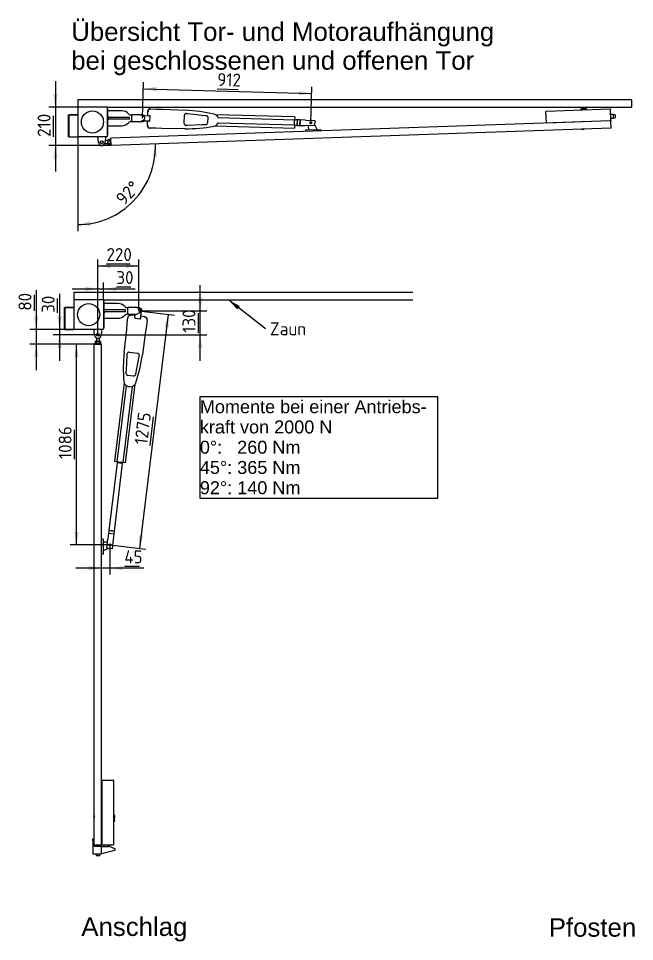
# Model space of a CAD drawing. Header units: millimetres. Extents: x 28 to 832, y 30 to 567.
# Drawn here: x 27.8 to 194.6, y 317.3 to 567.1 of the extents above; entities that cross this region are included whole.
import ezdxf
from ezdxf.enums import TextEntityAlignment as Align

# ---------------------------------------------------------------- set-up
doc = ezdxf.new("R2010")
doc.units = ezdxf.units.MM
for name, color, linetype in [('ABDECKPLATTE_ELE', 7, 'Continuous'), ('ABDECKUNG_LICHTS', 7, 'Continuous'), ('ABDECKUNG_SCHLOS', 7, 'Continuous'), ('ANSCHLAG_ELKA', 7, 'Continuous'), ('AUGENSCHRAUBE', 7, 'Continuous'), ('BOLZEN_ELKA205', 7, 'Continuous'), ('Default', 7, 'Continuous'), ('DISTANZROLLE', 7, 'Continuous'), ('FAAC415-MOTOR', 7, 'Continuous'), ('HÜLSE', 7, 'Continuous'), ('METALLTOR', 7, 'Continuous'), ('MOTORSCHARNIER_F', 7, 'Continuous'), ('MUTTER-M16', 7, 'Continuous'), ('PFAHL', 7, 'Continuous'), ('RWV-M32', 7, 'Continuous'), ('SAFECODER', 7, 'Continuous'), ('SCHANIER', 7, 'Continuous'), ('SCHEIBE_16', 7, 'Continuous'), ('SCHLIEßBLECH', 7, 'Continuous'), ('STANGE', 7, 'Continuous'), ('STANGENSCHARNIER', 7, 'Continuous'), ('ZAUNGRENZE', 7, 'Continuous'), ('ZYLINDER_LANG', 7, 'Continuous')]:
    doc.layers.add(name, color=color, linetype=linetype)
doc.styles.add('SEACAD_arial_ttf', font='arial.ttf', dxfattribs={"height": 0.2})
doc.styles.add('SEACAD_arial_ttfI', font='arial.ttf', dxfattribs={"height": 0.2})
doc.styles.add('SEACAD_seiso_ttf', font='seiso.ttf', dxfattribs={"height": 0.2})

# ---------------------------------------------------------------- blocks, each defined once
blk = doc.blocks.new('SEANNOT_GROUP')
at = {"layer": 'Default', "linetype": 'Continuous', "ltscale": 25.4}
blk.add_hatch(color=136, dxfattribs=at).paths.add_polyline_path([(87.7, 489.3), (84.59, 491), (86.98, 488.38)])
at = {"layer": 'Default', "color": 7, "linetype": 'Continuous', "ltscale": 25.4}
blk.add_lwpolyline([(94.63, 483.15), (84.59, 491)], dxfattribs=at)
at = {"layer": 'Default', "color": 136, "linetype": 'Continuous', "lineweight": 20, "ltscale": 25.4, "const_width": 0.00025}
blk.add_lwpolyline([(87.7, 489.3), (84.59, 491), (86.98, 488.38), (87.7, 489.3)], close=True, dxfattribs=at)
at = {"layer": 'Default', "color": 7, "linetype": 'Continuous', "ltscale": 25.4, "style": 'SEACAD_seiso_ttf'}
blk.add_text('Zaun', height=3.5, dxfattribs=at).set_placement((95.85, 484.9), align=Align.TOP_LEFT)
blk = doc.blocks.new('SE')
at = {"layer": 'ABDECKPLATTE_ELE', "color": 7, "linetype": 'Continuous', "ltscale": 25.4}
for p, q in [((51.9, 542.62), (51.8, 542.62)), ((51.9, 542.62), (51.9, 542.37)), ((51.9, 542.37), (51.9, 535.87)), ((51.9, 535.87), (51.9, 535.62))]:
    blk.add_line(p, q, dxfattribs=at)
at = {"layer": 'ABDECKUNG_LICHTS', "color": 7, "linetype": 'Continuous', "ltscale": 25.4}
for p, q in [((41.3, 535.12), (41.3, 541.07)), ((41.38, 541.12), (43.8, 541.12)), ((41.38, 541.05), (43.8, 541.05)), ((41.38, 541.04), (41.38, 535.12)), ((43.41, 541.04), (41.42, 541.04)), ((43.72, 541.04), (43.67, 541.04)), ((43.72, 541.04), (43.8, 541.04)), ((41.38, 535.12), (41.3, 535.12)), ((41.38, 535.12), (43.67, 535.12)), ((43.67, 535.12), (43.72, 535.12)), ((43.72, 535.12), (43.72, 535.15)), ((43.8, 535.12), (43.72, 535.12))]:
    blk.add_line(p, q, dxfattribs=at)
at = {"layer": 'ABDECKUNG_SCHLOS', "color": 7, "linetype": 'Continuous', "ltscale": 25.4}
for p, q in [((170.68, 542.08), (188.06, 542.68)), ((188.06, 542.68), (188.07, 542.58)), ((188.17, 539.54), (188.07, 542.58)), ((170.69, 538.93), (170.58, 541.97)), ((187.92, 539.53), (188.17, 539.54)), ((188.17, 539.54), (188.18, 539.44)), ((170.69, 538.83), (170.69, 538.93)), ((170.69, 538.93), (170.94, 538.93)), ((170.94, 538.93), (187.92, 539.53))]:
    blk.add_line(p, q, dxfattribs=at)
blk.add_arc((170.68, 541.98), 0.1, 92, 182, dxfattribs=at)
at = {"layer": 'AUGENSCHRAUBE', "color": 7, "linetype": 'Continuous', "ltscale": 25.4}
for p, q in [((51.12, 533.25), (52.01, 533.28)), ((51.98, 534.08), (51.25, 534.05))]:
    blk.add_line(p, q, dxfattribs=at)
at = {"layer": 'BOLZEN_ELKA205', "color": 7, "linetype": 'Continuous', "ltscale": 25.4}
for p, q in [((188.87, 541.14), (188.12, 541.11)), ((188.15, 540.11), (188.9, 540.14)), ((188.9, 540.14), (188.87, 541.14)), ((189.3, 541.02), (188.87, 541.14)), ((188.9, 540.14), (189.33, 540.28)), ((189.4, 540.38), (189.38, 540.93))]:
    blk.add_line(p, q, dxfattribs=at)
for centre, start, end in [((189.28, 540.93), 2, 75.3008), ((189.3, 540.37), 288.6992, 2)]:
    blk.add_arc(centre, 0.1, start, end, dxfattribs=at)
at = {"layer": 'FAAC415-MOTOR', "color": 7, "linetype": 'Continuous', "ltscale": 25.4}
for p, q in [((63.5, 542.69), (65.12, 542.62)), ((65.12, 542.62), (66.72, 542.55)), ((66.72, 542.55), (72.99, 542.3)), ((61.15, 540.87), (61.93, 540.85)), ((61.93, 540.85), (63.13, 540.82)), ((62.72, 541.96), (62.69, 540.83)), ((63.2, 540.82), (63.13, 540.82)), ((63.2, 540.82), (63.35, 540.81)), ((63.37, 539.41), (63.41, 540.71)), ((72.64, 538.68), (72.7, 540.93)), ((73.25, 541.41), (73.62, 541.38)), ((73.62, 541.38), (77.44, 541)), ((77.44, 541), (78.43, 540.9)), ((79.04, 540.37), (78.99, 538.88)), ((61.88, 539.35), (61.17, 539.37)), ((63.09, 539.32), (61.88, 539.35)), ((62.65, 539.33), (62.62, 538.21)), ((63.09, 539.32), (63.15, 539.32)), ((63.31, 539.31), (63.15, 539.32)), ((64.97, 537.41), (63.34, 537.44)), ((66.57, 537.39), (64.97, 537.41)), ((72.85, 537.3), (66.57, 537.39)), ((73.53, 538.18), (73.16, 538.16)), ((77.37, 538.34), (73.53, 538.18)), ((78.36, 538.38), (77.37, 538.34)), ((78.52, 538.39), (78.36, 538.38))]:
    blk.add_line(p, q, dxfattribs=at)
for centre, radius, start, end in [((63.47, 541.94), 0.75, 88.0298, 178.4069), ((71.36, 502.6), 39.73, 76.3364, 87.6526), ((73.2, 540.92), 0.5, 84.3974, 178.4069), ((80.35, 539.59), 1.66, 20.4992, 76.3364), ((63.37, 538.19), 0.75, 178.4069, 257.4632), ((63.39, 538.09), 0.65, 169.4448, 266.1605), ((73.14, 538.66), 0.5, 178.4069, 272.4164), ((73.43, 577.03), 39.73, 269.1607, 280.4774), ((78.49, 538.89), 0.5, 272.4164, 358.4069), ((80.35, 539.59), 1.66, 280.4774, 336.3155)]:
    blk.add_arc(centre, radius, start, end, dxfattribs=at)
for centre, start_param, end_param in [((63.35, 540.71), 4.712389, 6.283185), ((63.31, 539.41), 3.141593, 4.712389)]:
    blk.add_ellipse(centre, major_axis=(0.0028, 0.1), ratio=0.57735, start_param=start_param, end_param=end_param, dxfattribs=at)
blk.add_open_spline([(63.5, 542.69), (63.17, 542.7), (62.86, 542.35), (62.86, 541.95)], degree=3, dxfattribs=at)
blk.add_open_spline([(78.43, 540.9), (78.52, 540.9), (78.6, 540.88), (78.68, 540.85), (78.74, 540.82), (78.81, 540.79), (78.86, 540.74), (78.9, 540.71), (78.94, 540.66), (78.97, 540.61), (79, 540.56), (79.02, 540.51), (79.03, 540.45), (79.04, 540.42), (79.04, 540.4), (79.04, 540.37)], degree=3, knots=[0, 0, 0, 0, 0.28633, 0.28633, 0.28633, 0.520929, 0.520929, 0.520929, 0.716555, 0.716555, 0.716555, 0.913976, 0.913976, 0.913976, 1, 1, 1, 1], dxfattribs=at)
at = {"layer": 'HÜLSE', "color": 7, "linetype": 'Continuous', "ltscale": 25.4}
for p, q in [((102.55, 540.47), (81.11, 541.07)), ((81.86, 540.3), (102.53, 539.72)), ((102.53, 539.72), (102.52, 539.47)), ((102.55, 540.47), (102.53, 539.83)), ((102.53, 539.83), (102.53, 539.72)), ((81.03, 538.07), (102.46, 537.47)), ((102.49, 538.22), (81.81, 538.8)), ((102.48, 538.12), (102.46, 537.47)), ((102.49, 538.22), (102.48, 538.12)), ((102.49, 538.47), (102.52, 539.47)), ((102.49, 538.47), (102.49, 538.22))]:
    blk.add_line(p, q, dxfattribs=at)
at = {"layer": 'METALLTOR', "color": 7, "linetype": 'Continuous', "ltscale": 25.4}
for p, q in [((188.18, 539.44), (52.76, 534.71)), ((188.25, 537.44), (52.83, 532.71)), ((188.25, 537.44), (188.18, 539.44)), ((52.83, 532.71), (52.76, 534.71))]:
    blk.add_line(p, q, dxfattribs=at)
at = {"layer": 'MOTORSCHARNIER_F', "color": 7, "linetype": 'Continuous', "ltscale": 25.4}
for p, q in [((55.73, 542.12), (51.9, 542.12)), ((57.08, 540.37), (51.9, 540.37)), ((57.08, 539.87), (51.9, 539.87)), ((57.8, 540.37), (57.08, 540.37)), ((57.8, 539.87), (57.08, 539.87)), ((57.8, 539.87), (57.8, 540.37)), ((58.5, 541), (58.3, 541)), ((61.3, 541), (60.89, 541)), ((51.9, 538.12), (55.73, 538.12)), ((58.3, 539.25), (58.5, 539.25)), ((60.89, 539.25), (61.3, 539.25))]:
    blk.add_line(p, q, dxfattribs=at)
for centre, radius, start, end in [((55.73, 539.62), 2.5, 42.7321, 90), ((51.8, 540.12), 0.5, 30, 78.463), ((51.8, 540.12), 0.5, 281.537, 330), ((58.3, 542), 1, 222.7321, 270), ((61.3, 540.12), 0.875, 57.4042, 90), ((55.73, 540.62), 2.5, 270, 317.2679), ((58.3, 538.25), 1, 90, 137.2679), ((61.3, 540.12), 0.875, 270, 299.4096)]:
    blk.add_arc(centre, radius, start, end, dxfattribs=at)
at = {"layer": 'MUTTER-M16', "color": 7, "linetype": 'Continuous', "ltscale": 25.4}
for p, q in [((52.07, 534.42), (51.97, 534.32)), ((51.98, 534.23), (51.97, 534.32)), ((51.98, 534.23), (52, 533.68)), ((52, 533.68), (52.02, 533.13)), ((52.02, 533.04), (52.02, 533.13)), ((52.02, 533.04), (52.12, 532.94)), ((52.07, 534.42), (52.52, 534.44)), ((52.08, 534.05), (52.53, 534.07)), ((52.11, 533.31), (52.56, 533.33)), ((52.12, 532.94), (52.57, 532.96)), ((52.62, 534.34), (52.52, 534.44)), ((52.57, 532.96), (52.67, 533.06))]:
    blk.add_line(p, q, dxfattribs=at)
for points, knots in [([(51.98, 534.23), (51.98, 534.27), (51.98, 534.3), (52, 534.33), (52.02, 534.36), (52.04, 534.39), (52.07, 534.42)], [0, 0, 0, 0, 0.5026668, 0.5026668, 0.5026668, 1, 1, 1, 1]), ([(52.08, 534.05), (52.03, 534.1), (51.99, 534.15), (51.98, 534.21), (51.98, 534.22), (51.98, 534.23), (51.98, 534.23)], [0, 0, 0, 0, 0.876424, 0.876424, 0.876424, 1, 1, 1, 1]), ([(52, 533.68), (51.99, 533.76), (52.01, 533.84), (52.03, 533.92), (52.04, 533.96), (52.06, 534.01), (52.08, 534.05)], [0, 0, 0, 0, 0.62959, 0.62959, 0.62959, 1, 1, 1, 1]), ([(52.11, 533.31), (52.09, 533.34), (52.08, 533.37), (52.07, 533.4), (52.03, 533.48), (52, 533.57), (52, 533.66), (52, 533.67), (52, 533.67), (52, 533.68)], [0, 0, 0, 0, 0.235403, 0.235403, 0.235403, 0.95158, 0.95158, 0.95158, 1, 1, 1, 1]), ([(52.02, 533.13), (52.01, 533.16), (52.02, 533.19), (52.04, 533.22), (52.06, 533.25), (52.08, 533.28), (52.11, 533.31)], [0, 0, 0, 0, 0.5026668, 0.5026668, 0.5026668, 1, 1, 1, 1]), ([(52.12, 532.94), (52.07, 532.99), (52.03, 533.05), (52.02, 533.1), (52.02, 533.11), (52.02, 533.12), (52.02, 533.13)], [0, 0, 0, 0, 0.876424, 0.876424, 0.876424, 1, 1, 1, 1]), ([(52.52, 534.44), (52.57, 534.39), (52.61, 534.34), (52.62, 534.28), (52.63, 534.27), (52.63, 534.26), (52.63, 534.26)], [0, 0, 0, 0, 0.876424, 0.876424, 0.876424, 1, 1, 1, 1]), ([(52.63, 534.26), (52.63, 534.22), (52.62, 534.19), (52.6, 534.16), (52.59, 534.13), (52.56, 534.1), (52.53, 534.07)], [0, 0, 0, 0, 0.5026668, 0.5026668, 0.5026668, 1, 1, 1, 1]), ([(52.53, 534.07), (52.56, 534.03), (52.58, 533.98), (52.59, 533.94), (52.62, 533.86), (52.64, 533.78), (52.65, 533.7)], [0, 0, 0, 0, 0.37041, 0.37041, 0.37041, 1, 1, 1, 1]), ([(52.65, 533.7), (52.65, 533.7), (52.65, 533.69), (52.65, 533.68), (52.65, 533.59), (52.63, 533.5), (52.59, 533.41), (52.58, 533.39), (52.57, 533.36), (52.56, 533.33)], [0, 0, 0, 0, 0.04842, 0.04842, 0.04842, 0.764597, 0.764597, 0.764597, 1, 1, 1, 1]), ([(52.56, 533.33), (52.61, 533.28), (52.65, 533.23), (52.66, 533.17), (52.66, 533.16), (52.66, 533.16), (52.67, 533.15)], [0, 0, 0, 0, 0.876424, 0.876424, 0.876424, 1, 1, 1, 1]), ([(52.67, 533.15), (52.67, 533.12), (52.66, 533.08), (52.64, 533.05), (52.62, 533.02), (52.6, 532.99), (52.57, 532.96)], [0, 0, 0, 0, 0.502667, 0.502667, 0.502667, 1, 1, 1, 1])]:
    blk.add_open_spline(points, degree=3, knots=knots, dxfattribs=at)
at = {"layer": 'PFAHL', "color": 7, "linetype": 'Continuous', "ltscale": 25.4}
for p, q in [((43.8, 543.12), (43.8, 535.22)), ((51.7, 543.12), (43.8, 543.12)), ((51.8, 543.02), (51.8, 535.22)), ((51.7, 535.12), (43.9, 535.12))]:
    blk.add_line(p, q, dxfattribs=at)
blk.add_circle((47.8, 539.12), 3, dxfattribs=at)
for centre, start, end in [((51.7, 543.02), 0, 90), ((43.9, 535.22), 180, 270), ((51.7, 535.22), 270, 360)]:
    blk.add_arc(centre, 0.1, start, end, dxfattribs=at)
at = {"layer": 'RWV-M32', "color": 7, "linetype": 'Continuous', "ltscale": 25.4}
for p, q in [((51.9, 542.15), (51.96, 542.15)), ((52.04, 542.15), (51.96, 542.15)), ((52.05, 542.13), (52.04, 542.15)), ((52.05, 542.12), (52.05, 542.13)), ((52.05, 540.37), (52.05, 540.55))]:
    blk.add_line(p, q, dxfattribs=at)
blk.add_arc((50.58, 540.61), 1.45, 350.5903, 357.9373, dxfattribs=at)
blk.add_open_spline([(51.96, 542.15), (51.96, 542.15), (51.96, 542.14), (51.96, 542.14), (51.96, 542.14), (51.96, 542.13), (51.96, 542.13), (51.96, 542.13), (51.96, 542.12), (51.96, 542.12)], degree=3, knots=[0, 0, 0, 0, 0.291473, 0.291473, 0.291473, 0.5837639, 0.5837639, 0.5837639, 0.6779999, 0.6779999, 0.6779999, 0.6779999], dxfattribs=at)
at = {"layer": 'SAFECODER', "color": 7, "linetype": 'Continuous', "ltscale": 25.4}
for p, q in [((58.45, 539.4), (58.45, 540.85)), ((58.7, 541.1), (60.45, 541.1)), ((60.88, 541), (61.6, 540.66)), ((61.6, 539.58), (60.88, 539.24)), ((60.45, 539.15), (58.7, 539.15))]:
    blk.add_line(p, q, dxfattribs=at)
for centre, radius, start, end in [((58.7, 540.85), 0.25, 90, 180), ((60.45, 540.1), 1, 65, 90), ((61.35, 540.12), 0.6, 295, 65), ((58.7, 539.4), 0.25, 180, 270), ((60.45, 540.15), 1, 270, 295)]:
    blk.add_arc(centre, radius, start, end, dxfattribs=at)
at = {"layer": 'SCHANIER', "color": 7, "linetype": 'Continuous', "ltscale": 25.4}
for p, q in [((49.3, 534.57), (49.3, 535.12)), ((49.4, 533.53), (49.3, 534.57)), ((51.3, 534.57), (51.19, 533.53)), ((51.3, 535.12), (51.3, 534.57))]:
    blk.add_line(p, q, dxfattribs=at)
blk.add_circle((50.3, 533.62), 0.375, dxfattribs=at)
blk.add_arc((50.3, 533.62), 0.9, 185.7385, 354.2615, dxfattribs=at)
at = {"layer": 'SCHEIBE_16', "color": 7, "linetype": 'Continuous', "ltscale": 25.4}
for p, q in [((52.68, 532.83), (52.62, 534.58)), ((52.77, 534.58), (52.62, 534.58)), ((52.68, 532.83), (52.83, 532.83))]:
    blk.add_line(p, q, dxfattribs=at)
at = {"layer": 'STANGE', "color": 7, "linetype": 'Continuous', "ltscale": 25.4}
for p, q in [((103.2, 539.71), (102.53, 539.72)), ((103.2, 539.71), (103.15, 538.21)), ((103.25, 539.7), (103.2, 538.2)), ((103.25, 539.68), (103.2, 539.68)), ((103.95, 539.68), (103.25, 539.7)), ((103.95, 539.68), (103.9, 538.19)), ((104, 539.68), (103.95, 538.18)), ((104, 539.66), (103.95, 539.66)), ((105.47, 539.64), (104, 539.68)), ((105.47, 539.61), (105.47, 539.64)), ((105.47, 539.61), (107.97, 539.54)), ((107.97, 539.54), (107.93, 538.11)), ((102.49, 538.22), (103.15, 538.21)), ((103.16, 538.23), (103.21, 538.23)), ((103.2, 538.2), (103.9, 538.19)), ((103.91, 538.21), (103.96, 538.21)), ((103.95, 538.18), (105.43, 538.14)), ((105.43, 538.14), (105.43, 538.18)), ((107.93, 538.11), (105.43, 538.18))]:
    blk.add_line(p, q, dxfattribs=at)
blk.add_circle((106.95, 538.85), 0.263, dxfattribs=at)
at = {"layer": 'STANGENSCHARNIER', "color": 7, "linetype": 'Continuous', "ltscale": 25.4}
for p, q in [((105.51, 536.95), (109.51, 537.09)), ((106.22, 538.16), (106.26, 536.98)), ((108.6, 537.06), (107.94, 538.49)), ((109.51, 537.09), (109.53, 536.69)), ((105.51, 536.95), (105.53, 536.55))]:
    blk.add_line(p, q, dxfattribs=at)
blk.add_circle((106.95, 538.85), 0.25, dxfattribs=at)
blk.add_arc((106.95, 538.85), 0.75, 70.9493, 105.8645, dxfattribs=at)
at = {"layer": 'ZAUNGRENZE', "color": 7, "linetype": 'Continuous', "ltscale": 25.4}
for p, q in [((193.8, 545.12), (43.8, 545.12)), ((43.8, 545.12), (43.8, 543.12)), ((193.8, 543.12), (193.8, 545.12)), ((51.85, 543.12), (193.8, 543.12))]:
    blk.add_line(p, q, dxfattribs=at)
at = {"layer": 'ZYLINDER_LANG', "color": 7, "linetype": 'Continuous', "ltscale": 25.4}
for p, q in [((180.75, 542.68), (179.99, 542.65)), ((179.99, 542.65), (180, 542.4)), ((180.09, 542.69), (180.06, 542.65)), ((180.09, 542.69), (180.73, 542.71)), ((180.76, 542.68), (180.73, 542.71)), ((181.38, 542.7), (180.75, 542.68)), ((180.76, 542.43), (180.75, 542.68)), ((181.38, 542.7), (181.63, 542.71)), ((181.64, 542.46), (181.63, 542.71)), ((180.28, 537.13), (180.25, 537.16)), ((180.28, 537.13), (180.92, 537.15)), ((180.92, 537.15), (180.95, 537.18))]:
    blk.add_line(p, q, dxfattribs=at)
blk = doc.blocks.new('GDimGGroup')
at = {"layer": 'Default', "linetype": 'Continuous', "ltscale": 25.4}
for points in [[(37.18, 546.62), (37.76, 543.12), (38.34, 546.62)], [(37.18, 529.21), (38.34, 529.21), (37.76, 532.71)]]:
    blk.add_hatch(color=136, dxfattribs=at).paths.add_polyline_path(points)
at = {"layer": 'Default', "color": 7, "linetype": 'Continuous', "ltscale": 25.4}
for p, q in [((37.76, 550.12), (37.76, 525.71)), ((43.8, 543.12), (36.01, 543.12)), ((37.24, 535.09), (37.24, 540.74)), ((52.83, 532.71), (36.01, 532.71))]:
    blk.add_line(p, q, dxfattribs=at)
at = {"layer": 'Default', "color": 136, "linetype": 'Continuous', "lineweight": 20, "ltscale": 25.4, "const_width": 0.00025}
for points in [[(37.18, 546.62), (37.76, 543.12), (38.34, 546.62), (37.18, 546.62)], [(37.18, 529.21), (37.76, 532.71), (38.34, 529.21), (37.18, 529.21)]]:
    blk.add_lwpolyline(points, close=True, dxfattribs=at)
at = {"layer": 'Default', "color": 7, "linetype": 'Continuous', "ltscale": 25.4, "style": 'SEACAD_seiso_ttf'}
blk.add_text('210', height=3.5, rotation=90, dxfattribs=at).set_placement((32.95, 535.09), align=Align.TOP_LEFT)
blk = doc.blocks.new('GDimGGroup1')
at = {"layer": 'Default', "linetype": 'Continuous', "ltscale": 25.4}
for points in [[(65.24, 529.6), (64.82, 533.13), (64.07, 529.66)], [(47.24, 512.23), (43.8, 511.35), (47.33, 511.06)]]:
    blk.add_hatch(color=136, dxfattribs=at).paths.add_polyline_path(points)
at = {"layer": 'Default', "color": 7, "linetype": 'Continuous', "ltscale": 25.4}
blk.add_line((43.8, 535.22), (43.8, 509.6), dxfattribs=at)
at = {"layer": 'Default', "color": 136, "linetype": 'Continuous', "lineweight": 20, "ltscale": 25.4, "const_width": 0.00025}
for points in [[(65.24, 529.6), (64.82, 533.13), (64.07, 529.66), (65.24, 529.6)], [(47.24, 512.23), (43.8, 511.35), (47.33, 511.06), (47.24, 512.23)]]:
    blk.add_lwpolyline(points, close=True, dxfattribs=at)
at = {"layer": 'Default', "color": 7, "linetype": 'Continuous', "ltscale": 25.4}
blk.add_arc((43.8, 532.39), 21.04, 270, 2, dxfattribs=at)
at = {"layer": 'Default', "color": 7, "linetype": 'Continuous', "ltscale": 25.4, "style": 'SEACAD_seiso_ttf'}
blk.add_text('92°', height=3.5, rotation=46, dxfattribs=at).set_placement((53.8, 518.76), align=Align.TOP_LEFT)
blk = doc.blocks.new('SE1')
at = {"layer": 'ABDECKPLATTE_ELE', "color": 7, "linetype": 'Continuous', "ltscale": 25.4}
for p, q in [((50.87, 490.5), (50.87, 490.25)), ((50.87, 490.25), (50.87, 483.75)), ((50.87, 483.5), (50.77, 483.5)), ((50.87, 483.75), (50.87, 483.5))]:
    blk.add_line(p, q, dxfattribs=at)
at = {"layer": 'ABDECKUNG_LICHTS', "color": 7, "linetype": 'Continuous', "ltscale": 25.4}
for p, q in [((40.27, 483), (40.27, 488.95)), ((40.35, 489), (42.77, 489)), ((40.35, 488.92), (42.77, 488.92)), ((40.35, 488.92), (40.35, 483)), ((42.39, 488.92), (40.39, 488.92)), ((42.69, 488.92), (42.64, 488.92)), ((42.69, 488.92), (42.77, 488.92)), ((40.35, 483), (40.27, 483)), ((40.35, 483), (42.64, 483)), ((42.64, 483), (42.69, 483)), ((42.69, 483), (42.69, 483.02)), ((42.77, 483), (42.69, 483))]:
    blk.add_line(p, q, dxfattribs=at)
at = {"layer": 'ABDECKUNG_SCHLOS', "color": 7, "linetype": 'Continuous', "ltscale": 25.4}
for p, q in [((50.27, 361), (50.37, 361)), ((50.37, 361), (50.37, 360.75)), ((50.37, 361), (53.42, 361)), ((50.37, 360.75), (50.37, 343.75)), ((53.52, 360.9), (53.52, 343.5)), ((50.37, 343.5), (50.27, 343.5)), ((50.37, 343.75), (50.37, 343.5)), ((50.37, 343.5), (53.42, 343.5)), ((53.52, 343.5), (53.42, 343.5))]:
    blk.add_line(p, q, dxfattribs=at)
blk.add_arc((53.42, 360.9), 0.1, 0, 90, dxfattribs=at)
at = {"layer": 'ANSCHLAG_ELKA', "color": 7, "linetype": 'Continuous', "ltscale": 25.4}
for p, q in [((47.87, 344.6), (47.87, 345.1)), ((47.87, 345.1), (48.27, 345.1)), ((47.87, 344.6), (47.87, 341.1)), ((48.27, 343.1), (48.27, 343.5)), ((50.27, 343.1), (48.27, 343.1)), ((50.27, 341.1), (50.27, 343.1)), ((47.87, 341.1), (50.27, 341.1))]:
    blk.add_line(p, q, dxfattribs=at)
at = {"layer": 'AUGENSCHRAUBE', "color": 7, "linetype": 'Continuous', "ltscale": 25.4}
for p, q in [((48.87, 480.69), (48.87, 479.8)), ((49.67, 479.8), (49.67, 480.69))]:
    blk.add_line(p, q, dxfattribs=at)
at = {"layer": 'BOLZEN_ELKA205', "color": 7, "linetype": 'Continuous', "ltscale": 25.4}
for p, q in [((50.94, 343.5), (50.94, 343.1)), ((51.94, 343.1), (51.94, 343.5))]:
    blk.add_line(p, q, dxfattribs=at)
at = {"layer": 'DISTANZROLLE', "color": 7, "linetype": 'Continuous', "ltscale": 25.4}
for p, q in [((48.77, 341.1), (48.77, 340.6)), ((48.77, 340.6), (49.77, 340.6)), ((49.77, 340.6), (49.77, 341.1))]:
    blk.add_line(p, q, dxfattribs=at)
at = {"layer": 'FAAC415-MOTOR', "color": 7, "linetype": 'Continuous', "ltscale": 25.4}
for p, q in [((60.43, 488.61), (60.99, 488.54)), ((60.94, 487.3), (60.79, 486.11)), ((61.08, 488.43), (60.94, 487.3)), ((57.06, 483), (57.23, 484.59)), ((57.23, 484.59), (57.41, 486.22)), ((59.36, 486.72), (58.24, 486.86)), ((59.28, 486.07), (59.3, 486.22)), ((59.31, 486.29), (59.3, 486.22)), ((59.31, 486.29), (59.39, 487.02)), ((59.37, 486), (60.66, 485.84)), ((60.79, 486.04), (60.77, 485.89)), ((60.79, 486.04), (60.79, 486.11)), ((61.96, 486.41), (60.85, 486.54)), ((62.62, 485.57), (62.4, 483.96)), ((56.38, 476.76), (57.06, 483)), ((62.18, 482.38), (61.34, 476.16)), ((62.4, 483.96), (62.18, 482.38)), ((56.99, 472.16), (57.19, 476)), ((57.19, 476), (57.21, 476.37)), ((57.77, 476.84), (60.01, 476.57)), ((60.36, 475.62), (59.63, 471.84)), ((60.44, 475.98), (60.36, 475.62)), ((56.94, 471.17), (56.99, 472.16)), ((56.93, 471.02), (56.94, 471.17)), ((58.86, 470.31), (57.37, 470.5)), ((59.63, 471.84), (59.44, 470.86)), ((57.39, 467.55), (57.15, 467.62))]:
    blk.add_line(p, q, dxfattribs=at)
for centre, radius, start, end in [((60.98, 488.44), 0.1, 353.0199, 83.0199), ((58.05, 486.1), 0.65, 74.0578, 170.7735), ((58.15, 486.12), 0.75, 83.0199, 154.2985), ((58.15, 486.12), 0.75, 83.0199, 154.2985), ((61.87, 485.66), 0.75, 352.6427, 83.0199), ((95.87, 472.45), 39.73, 173.7737, 185.0903), ((57.71, 476.35), 0.5, 83.0199, 177.0294), ((21.97, 481.5), 39.73, 340.9494, 352.2656), ((59.94, 476.07), 0.5, 349.0104, 83.0199), ((57.43, 470.99), 0.5, 177.0294, 263.0199), ((57.95, 469.08), 1.66, 185.0903, 240.9285), ((57.95, 469.08), 1.66, 285.1122, 340.9494)]:
    blk.add_arc(centre, radius, start, end, dxfattribs=at)
for centre, start_param, end_param in [((59.38, 486.06), 3.141593, 4.712389), ((60.67, 485.9), 4.712389, 6.283185)]:
    blk.add_ellipse(centre, major_axis=(0.0993, -0.0122), ratio=0.57735, start_param=start_param, end_param=end_param, dxfattribs=at)
blk.add_open_spline([(62.62, 485.57), (62.66, 485.89), (62.34, 486.24), (61.95, 486.27)], degree=3, dxfattribs=at)
for points, knots in [([(59.44, 470.86), (59.43, 470.78), (59.4, 470.7), (59.36, 470.62), (59.33, 470.56), (59.29, 470.5), (59.24, 470.46), (59.2, 470.42), (59.15, 470.38), (59.1, 470.36), (59.05, 470.33), (58.99, 470.32), (58.93, 470.31), (58.91, 470.31), (58.88, 470.31), (58.86, 470.31)], [0, 0, 0, 0, 0.28633, 0.28633, 0.28633, 0.520929, 0.520929, 0.520929, 0.716555, 0.716555, 0.716555, 0.913976, 0.913976, 0.913976, 1, 1, 1, 1]), ([(58.14, 467.46), (57.95, 467.44), (57.76, 467.45), (57.58, 467.49), (57.52, 467.5), (57.45, 467.52), (57.39, 467.55)], [0, 0, 0, 0, 0.7285937, 0.7285937, 0.7285937, 1, 1, 1, 1])]:
    blk.add_open_spline(points, degree=3, knots=knots, dxfattribs=at)
at = {"layer": 'HÜLSE', "color": 7, "linetype": 'Continuous', "ltscale": 25.4}
for p, q in [((56.38, 468.55), (53.77, 447.26)), ((54.52, 447.17), (57.03, 467.7)), ((58.52, 467.51), (56, 446.99)), ((56.75, 446.9), (59.36, 468.18)), ((54.41, 447.18), (53.77, 447.26)), ((54.52, 447.17), (54.41, 447.18)), ((54.76, 447.14), (54.52, 447.17)), ((54.76, 447.14), (55.76, 447.02)), ((56, 446.99), (55.76, 447.02)), ((56.11, 446.97), (56, 446.99)), ((56.75, 446.9), (56.11, 446.97))]:
    blk.add_line(p, q, dxfattribs=at)
at = {"layer": 'METALLTOR', "color": 7, "linetype": 'Continuous', "ltscale": 25.4}
for p, q in [((48.27, 343.5), (48.27, 479)), ((48.27, 479), (50.27, 479)), ((50.27, 343.5), (50.27, 479)), ((48.27, 343.5), (50.27, 343.5))]:
    blk.add_line(p, q, dxfattribs=at)
at = {"layer": 'MOTORSCHARNIER_F', "color": 7, "linetype": 'Continuous', "ltscale": 25.4}
for p, q in [((54.7, 490), (50.87, 490)), ((56.05, 488.25), (50.87, 488.25)), ((56.05, 487.75), (50.87, 487.75)), ((56.77, 488.25), (56.05, 488.25)), ((56.77, 487.75), (56.05, 487.75)), ((56.77, 487.75), (56.77, 488.25)), ((57.47, 488.87), (57.27, 488.87)), ((57.27, 487.12), (57.47, 487.12)), ((60.27, 488.87), (59.86, 488.87)), ((50.87, 486), (54.7, 486))]:
    blk.add_line(p, q, dxfattribs=at)
for centre, radius, start, end in [((54.7, 487.5), 2.5, 42.7321, 90), ((50.77, 488), 0.5, 30, 78.463), ((50.77, 488), 0.5, 281.537, 330), ((57.27, 489.87), 1, 222.7321, 270), ((57.27, 486.12), 1, 90, 137.2679), ((60.27, 488), 0.875, 38.6045, 90), ((60.27, 488), 0.875, 322.0171, 24.0226), ((54.7, 488.5), 2.5, 270, 317.2679)]:
    blk.add_arc(centre, radius, start, end, dxfattribs=at)
at = {"layer": 'MUTTER-M16', "color": 7, "linetype": 'Continuous', "ltscale": 25.4}
for p, q in [((48.63, 479.8), (48.53, 479.7)), ((48.53, 479.7), (48.53, 479.25)), ((48.63, 479.8), (48.72, 479.8)), ((49.27, 479.8), (48.72, 479.8)), ((48.9, 479.7), (48.9, 479.25)), ((49.82, 479.8), (49.27, 479.8)), ((49.64, 479.7), (49.64, 479.25)), ((49.82, 479.8), (49.91, 479.8)), ((50.01, 479.7), (49.91, 479.8)), ((50.01, 479.7), (50.01, 479.25)), ((48.53, 479.25), (48.63, 479.15)), ((49.91, 479.15), (50.01, 479.25))]:
    blk.add_line(p, q, dxfattribs=at)
for points, knots in [([(48.53, 479.7), (48.58, 479.75), (48.64, 479.79), (48.69, 479.8), (48.7, 479.8), (48.71, 479.8), (48.72, 479.8)], [0, 0, 0, 0, 0.876424, 0.876424, 0.876424, 1, 1, 1, 1]), ([(48.72, 479.8), (48.75, 479.8), (48.78, 479.79), (48.81, 479.77), (48.84, 479.75), (48.87, 479.73), (48.9, 479.7)], [0, 0, 0, 0, 0.5026668, 0.5026668, 0.5026668, 1, 1, 1, 1]), ([(48.9, 479.7), (48.93, 479.71), (48.96, 479.73), (48.98, 479.74), (49.07, 479.77), (49.16, 479.8), (49.25, 479.8), (49.26, 479.8), (49.26, 479.8), (49.27, 479.8)], [0, 0, 0, 0, 0.235403, 0.235403, 0.235403, 0.95158, 0.95158, 0.95158, 1, 1, 1, 1]), ([(49.27, 479.8), (49.35, 479.8), (49.43, 479.78), (49.51, 479.76), (49.55, 479.74), (49.6, 479.72), (49.64, 479.7)], [0, 0, 0, 0, 0.62959, 0.62959, 0.62959, 1, 1, 1, 1]), ([(49.64, 479.7), (49.69, 479.75), (49.74, 479.79), (49.8, 479.8), (49.81, 479.8), (49.82, 479.8), (49.82, 479.8)], [0, 0, 0, 0, 0.876424, 0.876424, 0.876424, 1, 1, 1, 1]), ([(49.82, 479.8), (49.86, 479.8), (49.89, 479.79), (49.92, 479.77), (49.95, 479.75), (49.98, 479.73), (50.01, 479.7)], [0, 0, 0, 0, 0.5026668, 0.5026668, 0.5026668, 1, 1, 1, 1]), ([(48.72, 479.15), (48.68, 479.15), (48.65, 479.16), (48.62, 479.18), (48.59, 479.19), (48.56, 479.22), (48.53, 479.25)], [0, 0, 0, 0, 0.502667, 0.502667, 0.502667, 1, 1, 1, 1]), ([(48.9, 479.25), (48.85, 479.2), (48.8, 479.16), (48.74, 479.15), (48.73, 479.15), (48.72, 479.15), (48.72, 479.15)], [0, 0, 0, 0, 0.876424, 0.876424, 0.876424, 1, 1, 1, 1]), ([(49.27, 479.15), (49.26, 479.15), (49.26, 479.15), (49.25, 479.15), (49.16, 479.15), (49.07, 479.18), (48.98, 479.21), (48.96, 479.22), (48.93, 479.23), (48.9, 479.25)], [0, 0, 0, 0, 0.04842, 0.04842, 0.04842, 0.764597, 0.764597, 0.764597, 1, 1, 1, 1]), ([(49.64, 479.25), (49.6, 479.23), (49.55, 479.21), (49.51, 479.19), (49.43, 479.16), (49.35, 479.15), (49.27, 479.15)], [0, 0, 0, 0, 0.37041, 0.37041, 0.37041, 1, 1, 1, 1]), ([(49.82, 479.15), (49.79, 479.15), (49.76, 479.16), (49.73, 479.18), (49.7, 479.19), (49.67, 479.22), (49.64, 479.25)], [0, 0, 0, 0, 0.5026668, 0.5026668, 0.5026668, 1, 1, 1, 1]), ([(50.01, 479.25), (49.96, 479.2), (49.9, 479.16), (49.85, 479.15), (49.84, 479.15), (49.83, 479.15), (49.82, 479.15)], [0, 0, 0, 0, 0.876424, 0.876424, 0.876424, 1, 1, 1, 1])]:
    blk.add_open_spline(points, degree=3, knots=knots, dxfattribs=at)
at = {"layer": 'PFAHL', "color": 7, "linetype": 'Continuous', "ltscale": 25.4}
for p, q in [((42.77, 491), (42.77, 483.1)), ((50.67, 491), (42.77, 491)), ((50.77, 490.9), (50.77, 483.1)), ((50.67, 483), (42.87, 483))]:
    blk.add_line(p, q, dxfattribs=at)
blk.add_circle((46.77, 487), 3, dxfattribs=at)
for centre, start, end in [((50.67, 490.9), 0, 90), ((42.87, 483.1), 180, 270), ((50.67, 483.1), 270, 360)]:
    blk.add_arc(centre, 0.1, start, end, dxfattribs=at)
at = {"layer": 'SAFECODER', "color": 7, "linetype": 'Continuous', "ltscale": 25.4}
for p, q in [((57.42, 487.27), (57.42, 488.72)), ((57.67, 488.97), (59.43, 488.97)), ((59.85, 488.88), (60.57, 488.54)), ((60.57, 487.45), (59.85, 487.12)), ((59.43, 487.02), (57.67, 487.02))]:
    blk.add_line(p, q, dxfattribs=at)
for centre, radius, start, end in [((57.67, 488.72), 0.25, 90, 180), ((57.67, 487.27), 0.25, 180, 270), ((59.43, 487.97), 1, 65, 90), ((59.43, 488.02), 1, 270, 295), ((60.32, 488), 0.6, 295, 65)]:
    blk.add_arc(centre, radius, start, end, dxfattribs=at)
at = {"layer": 'SCHANIER', "color": 7, "linetype": 'Continuous', "ltscale": 25.4}
for p, q in [((48.27, 482.45), (48.27, 483)), ((48.37, 481.41), (48.27, 482.45)), ((50.27, 482.45), (50.17, 481.41)), ((50.27, 482.7), (50.27, 482.45))]:
    blk.add_line(p, q, dxfattribs=at)
blk.add_circle((49.27, 481.5), 0.375, dxfattribs=at)
blk.add_arc((49.27, 481.5), 0.9, 185.7385, 354.2615, dxfattribs=at)
at = {"layer": 'SCHEIBE_16', "color": 7, "linetype": 'Continuous', "ltscale": 25.4}
for p, q in [((48.39, 479.15), (50.14, 479.15)), ((48.39, 479.15), (48.39, 479)), ((50.14, 479), (50.14, 479.15))]:
    blk.add_line(p, q, dxfattribs=at)
at = {"layer": 'SCHLIEßBLECH', "color": 7, "linetype": 'Continuous', "ltscale": 25.4}
for p, q in [((50.27, 343.1), (52.27, 343.1)), ((52.69, 343), (53.83, 342.48)), ((53.88, 342.01), (50.27, 341.1)), ((53.95, 342.14), (53.88, 342.01))]:
    blk.add_line(p, q, dxfattribs=at)
for centre, radius, start, end in [((52.27, 342.1), 1, 65, 90), ((53.72, 342.25), 0.25, 335, 65)]:
    blk.add_arc(centre, radius, start, end, dxfattribs=at)
at = {"layer": 'STANGE', "color": 7, "linetype": 'Continuous', "ltscale": 25.4}
for p, q in [((54.52, 447.17), (54.48, 446.9)), ((54.48, 446.85), (52.23, 428.54)), ((53.72, 428.35), (55.97, 446.67)), ((55.97, 446.72), (54.48, 446.9)), ((55.97, 446.67), (54.48, 446.85)), ((54.51, 446.9), (54.5, 446.85)), ((55.94, 446.67), (55.95, 446.72)), ((55.97, 446.72), (56, 446.99)), ((52.14, 427.74), (51.96, 426.28)), ((52.23, 428.49), (52.14, 427.79)), ((53.63, 427.61), (52.14, 427.79)), ((53.63, 427.56), (52.14, 427.74)), ((52.17, 427.79), (52.16, 427.74)), ((53.72, 428.35), (52.23, 428.54)), ((53.72, 428.3), (52.23, 428.49)), ((52.26, 428.53), (52.25, 428.48)), ((53.45, 426.1), (53.63, 427.56)), ((53.6, 427.56), (53.61, 427.61)), ((53.63, 427.61), (53.72, 428.3)), ((53.69, 428.31), (53.7, 428.36)), ((51.69, 423.79), (51.99, 426.27)), ((51.96, 426.28), (51.99, 426.27)), ((53.41, 426.1), (53.11, 423.62)), ((53.45, 426.1), (53.41, 426.1)), ((53.11, 423.62), (51.69, 423.79))]:
    blk.add_line(p, q, dxfattribs=at)
blk.add_circle((52.52, 424.7), 0.263, dxfattribs=at)
at = {"layer": 'STANGENSCHARNIER', "color": 7, "linetype": 'Continuous', "ltscale": 25.4}
for p, q in [((50.67, 426.2), (50.27, 426.2)), ((50.67, 426.2), (50.67, 422.2)), ((51.89, 425.45), (50.67, 425.45)), ((50.67, 422.2), (50.27, 422.2)), ((50.67, 423.12), (52.16, 423.74))]:
    blk.add_line(p, q, dxfattribs=at)
blk.add_arc((52.52, 424.7), 0.75, 335.5622, 10.4775, dxfattribs=at)
at = {"layer": 'ZAUNGRENZE', "color": 7, "linetype": 'Continuous', "ltscale": 25.4}
for p, q in [((134.56, 493), (42.77, 493)), ((42.77, 493), (42.77, 491)), ((50.82, 491), (134.56, 491))]:
    blk.add_line(p, q, dxfattribs=at)
at = {"layer": 'ZYLINDER_LANG', "color": 7, "linetype": 'Continuous', "ltscale": 25.4}
for p, q in [((48.24, 351.47), (48.24, 350.83)), ((48.24, 350.83), (48.27, 350.8)), ((53.77, 351.57), (53.52, 351.57)), ((53.52, 350.81), (53.77, 350.81)), ((53.52, 349.93), (53.77, 349.93)), ((53.77, 350.81), (53.77, 351.57)), ((53.8, 351.47), (53.77, 351.5)), ((53.77, 350.8), (53.8, 350.83)), ((53.77, 350.17), (53.77, 350.81)), ((53.77, 350.17), (53.77, 349.93)), ((53.8, 351.47), (53.8, 350.83))]:
    blk.add_line(p, q, dxfattribs=at)
blk = doc.blocks.new('GDimGGroup2')
at = {"layer": 'Default', "linetype": 'Continuous', "ltscale": 25.4}
for points in [[(38.29, 486.5), (38.87, 483), (39.46, 486.5)], [(38.29, 478), (39.46, 478), (38.87, 481.5)]]:
    blk.add_hatch(color=136, dxfattribs=at).paths.add_polyline_path(points)
at = {"layer": 'Default', "color": 7, "linetype": 'Continuous', "ltscale": 25.4}
for p, q in [((38.87, 492.61), (38.87, 474.5)), ((38.36, 487.49), (38.36, 491.39)), ((42.87, 483), (37.12, 483)), ((49.27, 481.5), (37.12, 481.5))]:
    blk.add_line(p, q, dxfattribs=at)
at = {"layer": 'Default', "color": 136, "linetype": 'Continuous', "lineweight": 20, "ltscale": 25.4, "const_width": 0.00025}
for points in [[(38.29, 486.5), (38.87, 483), (39.46, 486.5), (38.29, 486.5)], [(38.29, 478), (38.87, 481.5), (39.46, 478), (38.29, 478)]]:
    blk.add_lwpolyline(points, close=True, dxfattribs=at)
at = {"layer": 'Default', "color": 7, "linetype": 'Continuous', "ltscale": 25.4, "style": 'SEACAD_seiso_ttf'}
blk.add_text('30', height=3.5, rotation=90, dxfattribs=at).set_placement((34.06, 487.49), align=Align.TOP_LEFT)
blk = doc.blocks.new('GDimGGroup3')
at = {"layer": 'Default', "linetype": 'Continuous', "ltscale": 25.4}
for points in [[(32, 486.5), (32.58, 483), (33.17, 486.5)], [(32, 475.5), (33.17, 475.5), (32.58, 479)]]:
    blk.add_hatch(color=136, dxfattribs=at).paths.add_polyline_path(points)
at = {"layer": 'Default', "color": 7, "linetype": 'Continuous', "ltscale": 25.4}
for p, q in [((32.07, 488.05), (32.07, 492.34)), ((32.58, 493.57), (32.58, 472)), ((42.87, 483), (30.83, 483)), ((48.27, 479), (30.83, 479))]:
    blk.add_line(p, q, dxfattribs=at)
at = {"layer": 'Default', "color": 136, "linetype": 'Continuous', "lineweight": 20, "ltscale": 25.4, "const_width": 0.00025}
for points in [[(32, 486.5), (32.58, 483), (33.17, 486.5), (32, 486.5)], [(32, 475.5), (32.58, 479), (33.17, 475.5), (32, 475.5)]]:
    blk.add_lwpolyline(points, close=True, dxfattribs=at)
at = {"layer": 'Default', "color": 7, "linetype": 'Continuous', "ltscale": 25.4, "style": 'SEACAD_seiso_ttf'}
blk.add_text('80', height=3.5, rotation=90, dxfattribs=at).set_placement((27.77, 488.05), align=Align.TOP_LEFT)
blk = doc.blocks.new('GDimGGroup4')
at = {"layer": 'Default', "linetype": 'Continuous', "ltscale": 25.4}
for points in [[(46.77, 417.8), (50.27, 418.38), (46.77, 418.96)], [(56.02, 417.8), (56.02, 418.96), (52.52, 418.38)]]:
    blk.add_hatch(color=136, dxfattribs=at).paths.add_polyline_path(points)
at = {"layer": 'Default', "color": 7, "linetype": 'Continuous', "ltscale": 25.4}
for p, q in [((52.52, 424.7), (52.52, 416.63)), ((61.71, 418.38), (43.27, 418.38)), ((56.43, 418.9), (60.49, 418.9))]:
    blk.add_line(p, q, dxfattribs=at)
at = {"layer": 'Default', "color": 136, "linetype": 'Continuous', "lineweight": 20, "ltscale": 25.4, "const_width": 0.00025}
for points in [[(46.77, 417.8), (50.27, 418.38), (46.77, 418.96), (46.77, 417.8)], [(56.02, 417.8), (52.52, 418.38), (56.02, 418.96), (56.02, 417.8)]]:
    blk.add_lwpolyline(points, close=True, dxfattribs=at)
at = {"layer": 'Default', "color": 7, "linetype": 'Continuous', "ltscale": 25.4, "style": 'SEACAD_seiso_ttf'}
blk.add_text('45', height=3.5, dxfattribs=at).set_placement((56.43, 423.19), align=Align.TOP_LEFT)
blk = doc.blocks.new('GDimGGroup5')
at = {"layer": 'Default', "linetype": 'Continuous', "ltscale": 25.4}
for points in [[(42.88, 475.5), (44.05, 475.5), (43.47, 479)], [(42.88, 428.2), (43.47, 424.7), (44.05, 428.2)]]:
    blk.add_hatch(color=136, dxfattribs=at).paths.add_polyline_path(points)
at = {"layer": 'Default', "color": 7, "linetype": 'Continuous', "ltscale": 25.4}
for p, q in [((48.27, 479), (41.72, 479)), ((43.47, 424.7), (43.47, 479)), ((42.95, 447.91), (42.95, 455.79)), ((52.52, 424.7), (41.72, 424.7))]:
    blk.add_line(p, q, dxfattribs=at)
at = {"layer": 'Default', "color": 136, "linetype": 'Continuous', "lineweight": 20, "ltscale": 25.4, "const_width": 0.00025}
for points in [[(42.88, 475.5), (43.47, 479), (44.05, 475.5), (42.88, 475.5)], [(42.88, 428.2), (43.47, 424.7), (44.05, 428.2), (42.88, 428.2)]]:
    blk.add_lwpolyline(points, close=True, dxfattribs=at)
at = {"layer": 'Default', "color": 7, "linetype": 'Continuous', "ltscale": 25.4, "style": 'SEACAD_seiso_ttf'}
blk.add_text('1086', height=3.5, rotation=90, dxfattribs=at).set_placement((38.65, 447.91), align=Align.TOP_LEFT)
blk = doc.blocks.new('GDimGGroup6')
at = {"layer": 'Default', "linetype": 'Continuous', "ltscale": 25.4}
for points in [[(45.77, 494.53), (45.77, 493.37), (49.27, 493.95)], [(54.27, 494.53), (50.77, 493.95), (54.27, 493.37)]]:
    blk.add_hatch(color=136, dxfattribs=at).paths.add_polyline_path(points)
at = {"layer": 'Default', "color": 7, "linetype": 'Continuous', "ltscale": 25.4}
for p, q in [((49.27, 481.5), (49.27, 495.7)), ((50.77, 490.9), (50.77, 495.7)), ((42.27, 493.95), (59.4, 493.95)), ((54.28, 494.47), (58.18, 494.47))]:
    blk.add_line(p, q, dxfattribs=at)
at = {"layer": 'Default', "color": 136, "linetype": 'Continuous', "lineweight": 20, "ltscale": 25.4, "const_width": 0.00025}
for points in [[(45.77, 494.53), (49.27, 493.95), (45.77, 493.37), (45.77, 494.53)], [(54.27, 494.53), (50.77, 493.95), (54.27, 493.37), (54.27, 494.53)]]:
    blk.add_lwpolyline(points, close=True, dxfattribs=at)
at = {"layer": 'Default', "color": 7, "linetype": 'Continuous', "ltscale": 25.4, "style": 'SEACAD_seiso_ttf'}
blk.add_text('30', height=3.5, dxfattribs=at).set_placement((54.28, 498.76), align=Align.TOP_LEFT)
blk = doc.blocks.new('GDimGGroup53')
at = {"layer": 'Default', "linetype": 'Continuous', "ltscale": 25.4}
for points in [[(68.42, 483.47), (68.26, 487.02), (67.26, 483.62)], [(61.52, 427.12), (60.36, 427.26), (60.51, 423.72)]]:
    blk.add_hatch(color=136, dxfattribs=at).paths.add_polyline_path(points)
at = {"layer": 'Default', "color": 7, "linetype": 'Continuous', "ltscale": 25.4}
for p, q in [((60.27, 488), (70, 486.81)), ((68.26, 487.02), (60.51, 423.72)), ((63.4, 451.56), (64.35, 459.3)), ((52.52, 424.7), (62.25, 423.51))]:
    blk.add_line(p, q, dxfattribs=at)
at = {"layer": 'Default', "color": 136, "linetype": 'Continuous', "lineweight": 20, "ltscale": 25.4, "const_width": 0.00025}
for points in [[(68.42, 483.47), (68.26, 487.02), (67.26, 483.62), (68.42, 483.47)], [(61.52, 427.12), (60.51, 423.72), (60.36, 427.26), (61.52, 427.12)]]:
    blk.add_lwpolyline(points, close=True, dxfattribs=at)
at = {"layer": 'Default', "color": 7, "linetype": 'Continuous', "ltscale": 25.4, "style": 'SEACAD_seiso_ttf'}
blk.add_text('1275', height=3.5, rotation=83.0199, dxfattribs=at).set_placement((59.14, 452.09), align=Align.TOP_LEFT)
blk = doc.blocks.new('GDimGGroup54')
at = {"layer": 'Default', "linetype": 'Continuous', "ltscale": 25.4}
for points in [[(77.57, 491.5), (76.41, 491.5), (76.99, 488)], [(77.57, 478), (76.99, 481.5), (76.41, 478)]]:
    blk.add_hatch(color=136, dxfattribs=at).paths.add_polyline_path(points)
at = {"layer": 'Default', "color": 7, "linetype": 'Continuous', "ltscale": 25.4}
for p, q in [((76.99, 474.5), (76.99, 495)), ((60.32, 488), (78.74, 488)), ((76.47, 482.08), (76.47, 487.41)), ((49.27, 481.5), (78.74, 481.5))]:
    blk.add_line(p, q, dxfattribs=at)
at = {"layer": 'Default', "color": 136, "linetype": 'Continuous', "lineweight": 20, "ltscale": 25.4, "const_width": 0.00025}
for points in [[(77.57, 491.5), (76.99, 488), (76.41, 491.5), (77.57, 491.5)], [(77.57, 478), (76.99, 481.5), (76.41, 478), (77.57, 478)]]:
    blk.add_lwpolyline(points, close=True, dxfattribs=at)
at = {"layer": 'Default', "color": 7, "linetype": 'Continuous', "ltscale": 25.4, "style": 'SEACAD_seiso_ttf'}
blk.add_text('130', height=3.5, rotation=90, dxfattribs=at).set_placement((72.18, 482.08), align=Align.TOP_LEFT)
blk = doc.blocks.new('GDimGGroup55')
at = {"layer": 'Default', "linetype": 'Continuous', "ltscale": 25.4}
for points in [[(52.77, 500.76), (49.27, 500.17), (52.77, 499.59)], [(56.82, 500.76), (56.82, 499.59), (60.32, 500.17)]]:
    blk.add_hatch(color=136, dxfattribs=at).paths.add_polyline_path(points)
at = {"layer": 'Default', "color": 7, "linetype": 'Continuous', "ltscale": 25.4}
for p, q in [((49.27, 481.5), (49.27, 501.92)), ((49.27, 500.17), (60.32, 500.17)), ((51.61, 500.69), (57.98, 500.69)), ((60.32, 488), (60.32, 501.92))]:
    blk.add_line(p, q, dxfattribs=at)
at = {"layer": 'Default', "color": 136, "linetype": 'Continuous', "lineweight": 20, "ltscale": 25.4, "const_width": 0.00025}
for points in [[(52.77, 500.76), (49.27, 500.17), (52.77, 499.59), (52.77, 500.76)], [(56.82, 500.76), (60.32, 500.17), (56.82, 499.59), (56.82, 500.76)]]:
    blk.add_lwpolyline(points, close=True, dxfattribs=at)
at = {"layer": 'Default', "color": 7, "linetype": 'Continuous', "ltscale": 25.4, "style": 'SEACAD_seiso_ttf'}
blk.add_text('220', height=3.5, dxfattribs=at).set_placement((51.61, 504.99), align=Align.TOP_LEFT)
blk = doc.blocks.new('GDimGGroup56')
at = {"layer": 'Default', "linetype": 'Continuous', "ltscale": 25.4}
for points in [[(65.08, 548.6), (61.57, 548.11), (65.05, 547.43)], [(103.69, 547.52), (103.66, 546.36), (107.17, 546.84)]]:
    blk.add_hatch(color=136, dxfattribs=at).paths.add_polyline_path(points)
at = {"layer": 'Default', "color": 7, "linetype": 'Continuous', "ltscale": 25.4}
for p, q in [((61.35, 540.12), (61.62, 549.86)), ((61.57, 548.11), (107.17, 546.84)), ((81.52, 548.08), (87.25, 547.92)), ((106.95, 538.85), (107.22, 548.59))]:
    blk.add_line(p, q, dxfattribs=at)
at = {"layer": 'Default', "color": 136, "linetype": 'Continuous', "lineweight": 20, "ltscale": 25.4, "const_width": 0.00025}
for points in [[(65.08, 548.6), (61.57, 548.11), (65.05, 547.43), (65.08, 548.6)], [(103.69, 547.52), (107.17, 546.84), (103.66, 546.36), (103.69, 547.52)]]:
    blk.add_lwpolyline(points, close=True, dxfattribs=at)
at = {"layer": 'Default', "color": 7, "linetype": 'Continuous', "ltscale": 25.4, "style": 'SEACAD_seiso_ttf'}
blk.add_text('912', height=3.5, rotation=358.4051, dxfattribs=at).set_placement((81.64, 552.37), align=Align.TOP_LEFT)

msp = doc.modelspace()

# ---------------------------------------------------------------- linework, layer by layer
at = {"layer": 'Default', "color": 7, "linetype": 'Continuous', "ltscale": 25.4}
msp.add_lwpolyline([(76.88, 464.73), (76.88, 437.31), (141.27, 437.31), (141.27, 464.73), (76.88, 464.73)], dxfattribs=at)

# ---------------------------------------------------------------- block references
at = {"layer": 'Default'}
for name in ['GDimGGroup56', 'GDimGGroup', 'SE', 'GDimGGroup1', 'GDimGGroup55', 'GDimGGroup6', 'GDimGGroup54', 'GDimGGroup3', 'GDimGGroup2', 'SE1', 'SEANNOT_GROUP', 'GDimGGroup53', 'GDimGGroup5', 'GDimGGroup4']:
    msp.add_blockref(name, (0, 0), dxfattribs=at)

# ---------------------------------------------------------------- texts
at = {"layer": 'Default', "color": 7, "linetype": 'Continuous', "ltscale": 25.4}
for s, height, style, p in [('Übersicht Tor- und Motoraufhängung ', 5, 'SEACAD_arial_ttfI', (42.05, 566.05)), ('bei geschlossenen und offenen Tor', 5, 'SEACAD_arial_ttfI', (42.05, 558.27)), ('Momente bei einer Antriebs-', 3.5, 'SEACAD_arial_ttf', (76.88, 463.82)), ('kraft von 2000 N', 3.5, 'SEACAD_arial_ttf', (76.88, 458.34)), ('0°:   260 Nm', 3.5, 'SEACAD_arial_ttf', (76.88, 452.86)), ('45°: 365 Nm', 3.5, 'SEACAD_arial_ttf', (76.88, 447.38)), ('92°: 140 Nm', 3.5, 'SEACAD_arial_ttf', (76.88, 441.9)), ('Anschlag', 5, 'SEACAD_arial_ttfI', (44.78, 323.86)), ('Pfosten', 5, 'SEACAD_arial_ttfI', (171.34, 323.66))]:
    msp.add_text(s, height=height, dxfattribs=dict(at, style=style)).set_placement(p, align=Align.TOP_LEFT)

doc.saveas('drawing.dxf')
